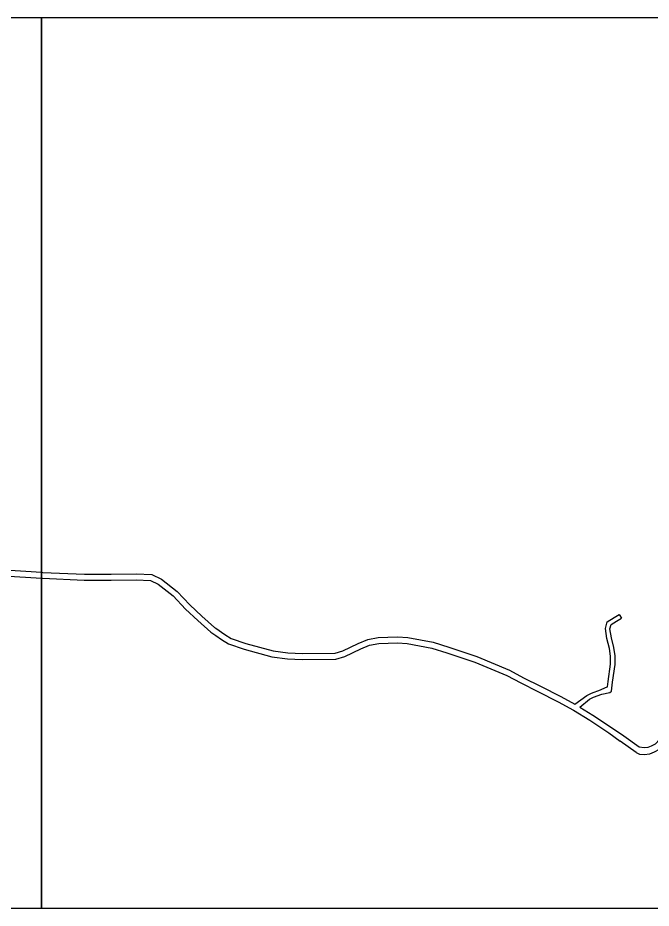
# Model space of a CAD drawing. Header units: metres. Extents: x -19200 to -16000, y -96000 to -93000.
# Drawn here: x -16816 to -16389, y -96000 to -95400 of the extents above; entities that cross this region are included whole.
import ezdxf

# ---------------------------------------------------------------- set-up
doc = ezdxf.new("R2010")
doc.units = ezdxf.units.M
doc.header["$LTSCALE"] = 2.5
doc.layers.add('図郭', color=7, linetype='Continuous')
doc.layers.add('道路', color=7, linetype='Continuous')

msp = doc.modelspace()

# ---------------------------------------------------------------- linework, layer by layer
at = {"layer": '図郭'}
for points in [[(-17600, -96000), (-16800, -96000), (-16800, -95400), (-17600, -95400)], [(-16800, -96000), (-16000, -96000), (-16000, -95400), (-16800, -95400)]]:
    msp.add_lwpolyline(points, close=True, dxfattribs=at)
at = {"layer": '道路', "flags": 128}
for points in [[(-16825.37, -95776.01), (-16800, -95777.67)], [(-16824.85, -95772.04), (-16800, -95773.66)], [(-16800, -95773.66), (-16799.18, -95773.71), (-16771.09, -95774.85), (-16753.14, -95774.88), (-16736.19, -95774.67), (-16725.53, -95775.17), (-16719.13, -95778.2), (-16708.49, -95786.63), (-16700.07, -95795.67), (-16691.85, -95803.27), (-16683.35, -95810.79), (-16682.46, -95811.41)], [(-16800, -95777.67), (-16799.4, -95777.71), (-16771.17, -95778.85), (-16753.12, -95778.88), (-16736.26, -95778.67), (-16726.51, -95779.13), (-16721.26, -95781.62), (-16711.21, -95789.58), (-16702.9, -95798.51), (-16694.54, -95806.23), (-16685.82, -95813.94), (-16682.46, -95816.28)], [(-16440.34, -95862.52), (-16432.13, -95856.68), (-16429.01, -95855.09), (-16423.06, -95852.93), (-16419.59, -95851.26), (-16418.35, -95850.81), (-16417.81, -95847.2), (-16416.19, -95835.48), (-16416.22, -95830.07), (-16416.99, -95824.91), (-16418.64, -95818.31), (-16419.7, -95811.54), (-16418.5, -95806.97), (-16413.88, -95804.01), (-16410.45, -95802.03)], [(-16437.03, -95864.45), (-16430.5, -95859.22), (-16427.81, -95857.85), (-16422.21, -95855.81), (-16416.8, -95854.59), (-16415.71, -95853.76), (-16414.84, -95847.6), (-16413.19, -95835.68), (-16413.22, -95829.84), (-16414.04, -95824.32), (-16415.7, -95817.72), (-16416.63, -95811.7), (-16415.89, -95808.86), (-16412.32, -95806.57), (-16408.95, -95804.63)], [(-16410.45, -95802.03), (-16408.95, -95804.63)], [(-16682.46, -95811.41), (-16676.47, -95815.56), (-16672.16, -95818.23), (-16662.17, -95821.72), (-16643.81, -95826.61), (-16633.78, -95827.9), (-16624.06, -95828.34), (-16602.04, -95828.1), (-16596.9, -95826.62), (-16586.38, -95821.53), (-16579.97, -95818.93), (-16573.01, -95817.66), (-16559.93, -95817.2), (-16552.94, -95817.67), (-16535.87, -95820.83), (-16525.38, -95824.13), (-16506.44, -95830.49), (-16484.38, -95839.54), (-16474.87, -95844.68), (-16463.56, -95850.45), (-16449.81, -95857.37), (-16440.34, -95862.52)], [(-16682.46, -95816.28), (-16678.66, -95818.91), (-16673.9, -95821.87), (-16663.35, -95825.55), (-16644.58, -95830.55), (-16634.12, -95831.89), (-16624.13, -95832.34), (-16601.46, -95832.09), (-16595.47, -95830.37), (-16584.75, -95825.18), (-16578.85, -95822.79), (-16572.58, -95821.65), (-16560, -95821.2), (-16553.44, -95821.64), (-16536.84, -95824.72), (-16526.61, -95827.94), (-16507.84, -95834.24), (-16486.09, -95843.16), (-16476.72, -95848.22), (-16465.35, -95854.02), (-16451.66, -95860.91), (-16441.21, -95866.59), (-16430.24, -95873.26), (-16417.3, -95881.94), (-16409.79, -95887.4)], [(-16437.03, -95864.45), (-16428.08, -95869.89), (-16415, -95878.67), (-16407.38, -95883.91)], [(-16398.94, -95894.99), (-16396.61, -95896.28), (-16393.59, -95896.32), (-16389.71, -95895.97), (-16386.56, -95894.57), (-16383.26, -95892.79), (-16379.82, -95889.2), (-16374.75, -95882.08), (-16372.13, -95878.52), (-16369.65, -95876.17), (-16365.7, -95874.04), (-16360.74, -95872.87), (-16356.87, -95872.67), (-16351.63, -95873.39), (-16347.37, -95874.95), (-16343.14, -95878.1), (-16338.69, -95882), (-16333.74, -95888.47), (-16327.63, -95896.57), (-16327.19, -95897.46), (-16326.89, -95898.09), (-16326.51, -95898.87)], [(-16396.98, -95891.28), (-16393.51, -95891.8), (-16390.86, -95891.55), (-16388.54, -95890.53), (-16386.02, -95889.17), (-16383.3, -95886.32), (-16378.4, -95879.45), (-16375.52, -95875.53), (-16372.32, -95872.49), (-16367.31, -95869.79), (-16361.37, -95868.4), (-16356.68, -95868.16), (-16350.54, -95868.99), (-16345.21, -95870.94), (-16340.3, -95874.6), (-16335.39, -95878.91), (-16330.16, -95885.74), (-16323.77, -95894.21), (-16323.46, -95894.86), (-16323.15, -95895.49)], [(-16407.38, -95883.91), (-16396.98, -95891.28)], [(-16407.38, -95883.91), (-16396.98, -95891.28)], [(-16398.94, -95894.99), (-16409.79, -95887.4)], [(-16398.94, -95894.99), (-16409.79, -95887.4)]]:
    msp.add_lwpolyline(points, dxfattribs=at)

doc.saveas('drawing.dxf')
